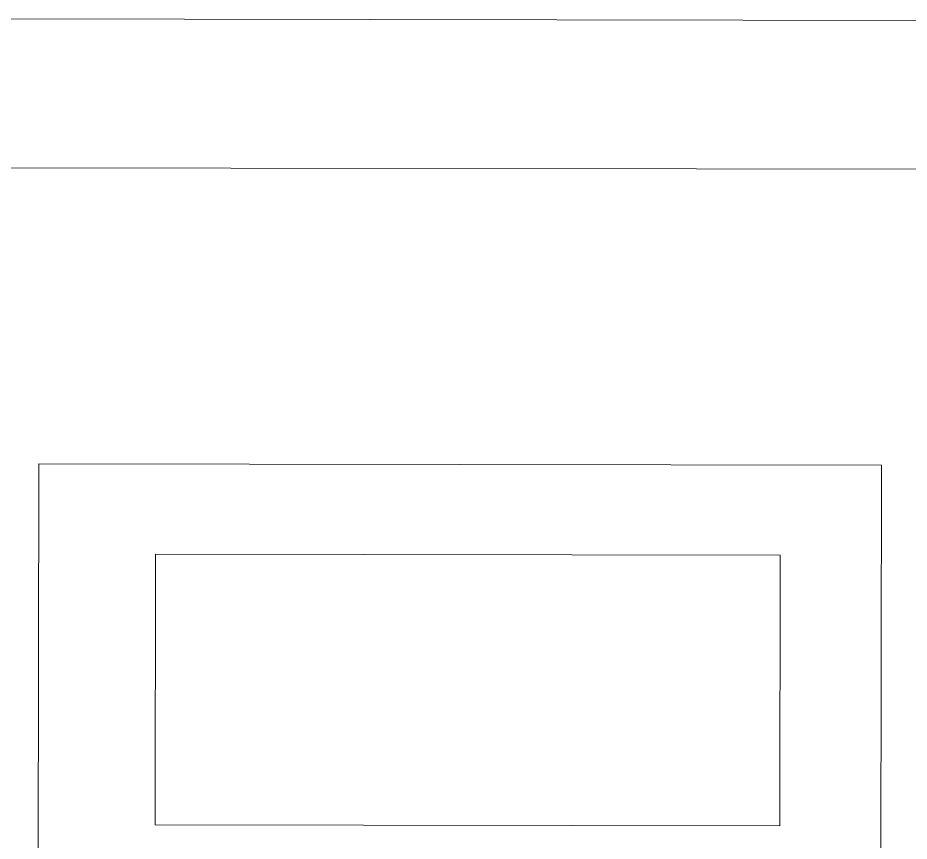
# Model space of a CAD drawing. Header units: inches. Extents: x -12418 to 183584, y -29325 to 19878.
# Drawn here: x 48332.9 to 48512.7, y -11308.8 to -11142.8 of the extents above; entities that cross this region are included whole.
import ezdxf

# ---------------------------------------------------------------- set-up
doc = ezdxf.new("R2010")
doc.units = ezdxf.units.IN
doc.header["$LTSCALE"] = 25
doc.header["$MEASUREMENT"] = 0
doc.linetypes.add('DASHDOT', pattern=[25.4, 12.7, -6.35, 0, -6.35])
doc.layers.add('00-Ground Floor$0$LOADING', color=253, linetype='Continuous', lineweight=5)
doc.layers.add('E-LITE-CLNG-CNDT', color=6, linetype='DASHDOT', lineweight=35)

# ---------------------------------------------------------------- blocks, each defined once
blk = doc.blocks.new('00-Ground Floor$0$workstation')
at = {"layer": '00-Ground Floor$0$LOADING'}
for p, q in [((2827.457, -1004.855, 0), (2827.383, -1049.855, 0)), ((2844.457, -1004.883, 0), (2844.383, -1049.883, 0)), ((2829.429, -1048.04, 0), (2829.438, -1042.588, 0)), ((2829.438, -1042.588, 0), (2842.037, -1042.609, 0)), ((2842.037, -1042.609, 0), (2842.028, -1048.061, 0)), ((2842.028, -1048.061, 0), (2829.429, -1048.04, 0)), ((2827.383, -1049.855, 0), (2844.383, -1049.883, 0)), ((2854.249, -1055.87, 0), (2804.249, -1055.787, 0)), ((2800.244, -1058.781, 0), (2858.244, -1058.877, 0))]:
    blk.add_line(p, q, dxfattribs=at)
blk = doc.blocks.new('00-Ground Floor')
at = {"layer": '00-Ground Floor$0$LOADING', "xscale": 10, "yscale": 10, "zscale": 10, "rotation": 180}
blk.add_blockref('00-Ground Floor$0$workstation', (76780.98, -21731.53, 0), dxfattribs=at)

msp = doc.modelspace()

# ---------------------------------------------------------------- block references
at = {"layer": 'E-LITE-CLNG-CNDT', "color": 1}
msp.add_blockref('00-Ground Floor', (0, 0), dxfattribs=at)

doc.saveas('drawing.dxf')
